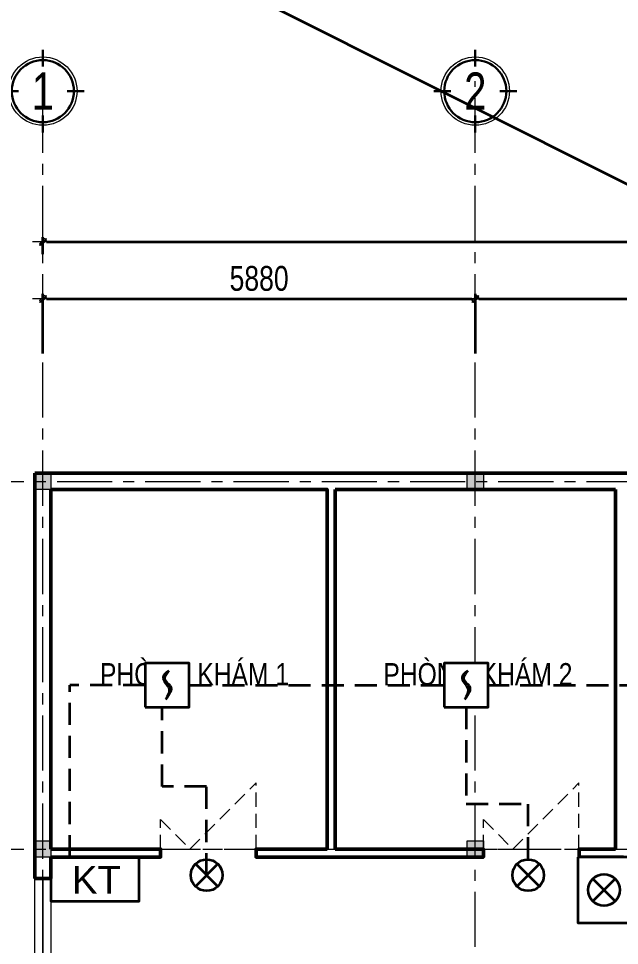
# Model space of a CAD drawing. Header units: millimetres. Extents: x 1109421 to 1726579, y -247837 to 144927.
# Drawn here: x 1136069 to 1144240, y -123287 to -110681 of the extents above; entities that cross this region are included whole.
import ezdxf
from ezdxf.enums import TextEntityAlignment as Align

# ---------------------------------------------------------------- set-up
doc = ezdxf.new("R2010")
doc.units = ezdxf.units.MM
doc.header["$LTSCALE"] = 600
doc.header["$MEASUREMENT"] = 0
doc.set_wipeout_variables(frame=1)
for name, pattern in [('00_Hidden', [2.4, 1.6, -0.8]), ('CENTER', [2, 1.25, -0.25, 0.25, -0.25]), ('DASHED', [0.75, 0.5, -0.25])]:
    doc.linetypes.add(name, pattern=pattern)
doc.layers.get('0').update_dxf_attribs({"lineweight": 0})
doc.layers.get('Defpoints').update_dxf_attribs({"lineweight": 0})
for name, color, linetype, lineweight in [('cat1', 30, 'Continuous', 50), ('cot', 40, 'Continuous', 13), ('dim', 144, 'Continuous', 13), ('LC ISO', 153, 'Continuous', 13), ('LC Text2', 7, 'Continuous', 25), ('Noi that', 35, 'Continuous', 9), ('PCCC - BAOCHAY - THIETBI', 6, 'Continuous', 35), ('PCCC - CHUA CHAY - ONG D80', 30, 'Continuous', 35), ('PCCC-BAO CHAY - DAY', 3, 'DASHED', 35), ('PCCC-BAOCHAY-THIETBI', 6, 'Continuous', 35), ('thay1', 63, 'Continuous', 18), ('truc', 76, 'CENTER', 9)]:
    doc.layers.add(name, color=color, linetype=linetype, lineweight=lineweight)
doc.styles.add('chu theo TCVN', font='arial.ttf')
doc.styles.add('EG 1', font='VHAVANB.TTF')
doc.styles.add('HOATBIF', font='hoatbif.shx', dxfattribs={"width": 0.8})
doc.styles.add('T2', font='VHARIAL.TTF', dxfattribs={"width": 0.8})
doc.styles.add('Tahoma', font='tahoma.ttf')
doc.dimstyles.new('1-135', dxfattribs={"dimscale": 135, "dimtxt": 2.5, "dimasz": 0.35, "dimexe": 0.5, "dimexo": 0, "dimgap": 0.8, "dimtad": 1, "dimdec": 0, "dimzin": 0, "dimdsep": 46, "dimtxsty": 'HOATBIF', "dimblk1": 'DOT', "dimblk2": 'DOT', "dimsah": 1, "dimcen": -1, "dimdle": 1, "dimclrd": 256, "dimclre": 256, "dimclrt": 4, "dimadec": 3, "dimazin": 2, "dimtfac": 0.333333, "dimtdec": 0, "dimtix": 1, "dimtmove": 2, "dimatfit": 3, "dimldrblk": 'DOT', "dimfxl": 1, "dimtvp": 0.833333, "dimtolj": 1, "dimtzin": 0, "dimarcsym": 0})

# ---------------------------------------------------------------- blocks, each defined once
blk = doc.blocks.new('DOT')
at = {"layer": 'dim'}
for p, q in [((-3, 0), (3, 0)), ((-1, -1), (1, 1))]:
    blk.add_line(p, q, dxfattribs=at)
blk.add_lwpolyline([(0.5, 1), (-1, -0.5), (-0.5, -1), (1, 0.5)], close=True, dxfattribs=at)
blk = doc.blocks.new('*D535')
at = {"layer": 'Defpoints', "color": 0, "transparency": 16777216}
for p in [(1180116, -91345), (1138316, -91511), (1180116, -92780)]:
    blk.add_point(p, dxfattribs=at)
at = {"layer": 'dim', "lineweight": -2, "transparency": 16777216}
for p, q in [((1138316, -91511), (1138316, -91278)), ((1138363, -91345), (1180068, -91345)), ((1180116, -92780), (1180116, -91278))]:
    blk.add_line(p, q, dxfattribs=at)
at = {"layer": 'dim', "lineweight": -2, "transparency": 16777216, "xscale": 47.25, "yscale": 47.25, "zscale": 47.25, "rotation": 180}
blk.add_blockref('DOT', (1138316, -91345), dxfattribs=at)
at = {"layer": 'dim', "lineweight": -2, "transparency": 16777216, "xscale": 47.25, "yscale": 47.25, "zscale": 47.25}
blk.add_blockref('DOT', (1180116, -91345), dxfattribs=at)
at = {"layer": 'dim', "color": 4, "transparency": 16777216, "insert": (1159216, -91069), "char_height": 337.5, "attachment_point": 5, "style": 'HOATBIF'}
blk.add_mtext('\\A1;41800', dxfattribs=at)
blk = doc.blocks.new('_Dot')
at = {"color": 0, "linetype": 'ByBlock', "lineweight": -2}
blk.add_line((-0.5, 0), (-1, 0), dxfattribs=at)
at = {"color": 0, "linetype": 'ByBlock', "const_width": 0.5}
blk.add_lwpolyline([(-0.25, 0, 1), (0.25, 0, 1)], format="xyb", close=True, dxfattribs=at)
blk = doc.blocks.new('*D536')
at = {"layer": 'Defpoints', "color": 0, "transparency": 16777216}
for p in [(1144196, -92120), (1138316, -92860), (1144196, -92860)]:
    blk.add_point(p, dxfattribs=at)
at = {"layer": 'dim', "lineweight": -2, "transparency": 16777216}
for p, q in [((1138316, -92860), (1138316, -92053)), ((1138363, -92120), (1144148, -92120)), ((1144196, -92860), (1144196, -92053))]:
    blk.add_line(p, q, dxfattribs=at)
at = {"layer": 'dim', "lineweight": -2, "transparency": 16777216, "xscale": 47.25, "yscale": 47.25, "zscale": 47.25, "rotation": 180}
blk.add_blockref('DOT', (1138316, -92120), dxfattribs=at)
at = {"layer": 'dim', "lineweight": -2, "transparency": 16777216, "xscale": 47.25, "yscale": 47.25, "zscale": 47.25}
blk.add_blockref('DOT', (1144196, -92120), dxfattribs=at)
at = {"layer": 'dim', "color": 4, "transparency": 16777216, "insert": (1141256, -91843), "char_height": 337.5, "attachment_point": 5, "style": 'HOATBIF'}
blk.add_mtext('\\A1;5880', dxfattribs=at)
blk = doc.blocks.new('*D537')
at = {"layer": 'Defpoints', "color": 0, "transparency": 16777216}
for p in [(1150076, -92120), (1144196, -92860), (1150076, -92860)]:
    blk.add_point(p, dxfattribs=at)
at = {"layer": 'dim', "lineweight": -2, "transparency": 16777216}
for p, q in [((1144196, -92860), (1144196, -92053)), ((1144243, -92120), (1150028, -92120)), ((1150076, -92860), (1150076, -92053))]:
    blk.add_line(p, q, dxfattribs=at)
at = {"layer": 'dim', "lineweight": -2, "transparency": 16777216, "xscale": 47.25, "yscale": 47.25, "zscale": 47.25, "rotation": 180}
blk.add_blockref('DOT', (1144196, -92120), dxfattribs=at)
at = {"layer": 'dim', "lineweight": -2, "transparency": 16777216, "xscale": 47.25, "yscale": 47.25, "zscale": 47.25}
blk.add_blockref('DOT', (1150076, -92120), dxfattribs=at)
at = {"layer": 'dim', "color": 4, "transparency": 16777216, "insert": (1147136, -91843), "char_height": 337.5, "attachment_point": 5, "style": 'HOATBIF'}
blk.add_mtext('\\A1;5880', dxfattribs=at)
blk = doc.blocks.new('d1300')
at = {"layer": 'Noi that', "linetype": '00_Hidden', "ltscale": 0.2}
for p, q in [((898202, 20687), (899102, 21587)), ((899102, 20687), (899102, 21587)), ((897802, 20687), (897802, 21087)), ((897802, 21087), (898202, 20687)), ((897802, 20687), (899102, 20687))]:
    blk.add_line(p, q, dxfattribs=at)
blk = doc.blocks.new('KyHieu TrucDinhVi')
at = {"color": 7, "lineweight": 30}
for p, q in [((0, 2.364), (0, 4)), ((-2.364, 0), (-4, 0)), ((2.364, 0), (4, 0)), ((0, -2.364), (0, -4))]:
    blk.add_line(p, q, dxfattribs=at)
blk.add_circle((0, 0), 3.3)
blk.add_circle((0, 0), 3, dxfattribs=at)
at = {"ltscale": 20, "style": 'Tahoma'}
blk.add_attdef('AA', text='', height=3, dxfattribs=at).set_placement((0, 0), align=Align.MIDDLE_CENTER)
blk = doc.blocks.new('c330x450')
at = {"layer": 'cot', "ltscale": 2}
h = blk.add_hatch(color=256, dxfattribs=at)
h.dxf.hatch_style = 1
h.paths.add_polyline_path([(897343, 22412), (897563, 22412), (897563, 22632), (897343, 22632)])
blk.add_lwpolyline([(897343, 22412), (897563, 22412), (897563, 22632), (897343, 22632)], close=True, dxfattribs=at)
blk = doc.blocks.new('HOP KY THUAT')
at = {"layer": 'PCCC-BAOCHAY-THIETBI'}
blk.add_lwpolyline([(0, 4), (0, 0), (8, 0), (8, 4)], close=True, dxfattribs=at)
at = {"layer": 'PCCC-BAOCHAY-THIETBI', "style": 'chu theo TCVN'}
blk.add_text('KT', height=2.5, dxfattribs=at).set_placement((1.892, 0.69))
blk = doc.blocks.new('TO HOP')
blk.add_wipeout([(0, 3.333), (0, 0), (8, 0), (8, 3.333)])
at = {"layer": 'PCCC - BAOCHAY - THIETBI'}
for p, q in [((2.667, 3.333), (2.667, 0)), ((5.333, 3.333), (5.333, 0)), ((0.765, 2.235), (1.902, 1.098)), ((0.765, 1.098), (1.902, 2.235))]:
    blk.add_line(p, q, dxfattribs=at)
blk.add_lwpolyline([(0, 3.333), (0, 0), (8, 0), (8, 3.333)], close=True, dxfattribs=at)
for centre, radius in [((1.333, 1.667), 0.804), ((6.667, 1.667), 0.804), ((6.667, 1.667), 0.264)]:
    blk.add_circle(centre, radius, dxfattribs=at)
blk = doc.blocks.new('DAU BAO KHOI')
blk.add_wipeout([(-2, 2), (-2, -2), (2, -2), (2, 2)])
at = {"layer": 'PCCC - BAOCHAY - THIETBI'}
blk.add_lwpolyline([(-2, -2), (2, -2), (2, 2), (-2, 2)], close=True, dxfattribs=at)
for points in [[(0.152, 1.305), (-0.357, 0.733), (-0.18, 0.209), (0.162, -0.292), (-0.152, -1.305)], [(0.152, 1.305), (-0.222, 0.489), (0.268, -0.047), (-0.152, -1.305)]]:
    blk.add_spline(points, degree=3, dxfattribs=at)
blk = doc.blocks.new('den bao chay phong')
at = {"layer": 'PCCC - BAOCHAY - THIETBI'}
for p, q in [((1153511, 58869), (1153816, 58564)), ((1153511, 58564), (1153816, 58869))]:
    blk.add_line(p, q, dxfattribs=at)
blk.add_ellipse((1153663, 58716), major_axis=(152, 152), ratio=1, start_param=5.497787, end_param=11.780972, dxfattribs=at)
blk = doc.blocks.new('A$Ce210b8fe')
at = {"layer": 'cat1'}
for p, q in [((2976.6, 102109.9), (2976.6, 107619.9)), ((2976.6, 107619.9), (44996.6, 107619.9)), ((3196.6, 102509.9), (3196.6, 107399.9)), ((7061.6, 107399.9), (10871.6, 107399.9)), ((3196.6, 102109.9), (3196.6, 102399.9)), ((2976.6, 102109.9), (3196.6, 102109.9))]:
    blk.add_line(p, q, dxfattribs=at)
for points in [[(6951.6, 102509.9), (6951.6, 107399.9), (3196.6, 107399.9)], [(7061.6, 107399.9), (7061.6, 102509.9)], [(10871.6, 102509.9), (10871.6, 107399.9)], [(3196.6, 102509.9), (4686.6, 102509.9), (4686.6, 102399.9), (3196.6, 102399.9)], [(6951.6, 102399.9), (5986.6, 102399.9), (5986.6, 102509.9), (6951.6, 102509.9)], [(7061.6, 102509.9), (9076.6, 102509.9), (9076.6, 102399.9), (7061.6, 102399.9)], [(10871.6, 102399.9), (10376.6, 102399.9), (10376.6, 102509.9), (10871.6, 102509.9)], [(7061.6, 102399.9), (6951.6, 102399.9)], [(10981.6, 102399.9), (10871.6, 102399.9)]]:
    blk.add_lwpolyline(points, dxfattribs=at)
at = {"layer": 'thay1'}
for points in [[(2976.6, 102109.9), (3196.6, 102109.9), (3196.6, 99909.9), (2976.6, 99909.9)], [(3086.6, 99909.9), (3086.6, 99909.9), (3086.6, 102109.9), (3086.6, 102109.9)]]:
    blk.add_lwpolyline(points, close=True, dxfattribs=at)
at = {"layer": 'truc'}
for p, q in [((3086.6, 90377.6), (3086.6, 112953.8)), ((8966.6, 90377.6), (8966.6, 112953.8)), ((879.3, 107509.9), (47850, 107509.9)), ((879.3, 102509.9), (47850, 102509.9))]:
    blk.add_line(p, q, dxfattribs=at)
at = {"layer": 'cat1', "xscale": -1, "rotation": 180}
for p in [(-894366.7, 130031.7), (-888486.7, 130031.7), (-894366.7, 125031.7), (-888486.7, 125031.7)]:
    blk.add_blockref('c330x450', p, dxfattribs=at)
at = {"layer": 'cat1'}
for p in [(-893115.7, 81822.7), (-888725.7, 81822.7)]:
    blk.add_blockref('d1300', p, dxfattribs=at)
at = {"layer": 'LC ISO'}
ref = blk.add_blockref('KyHieu TrucDinhVi', (3086.6, 112817.2), dxfattribs=dict(at, xscale=140.8352653944289, yscale=140.8352653944289, zscale=140.8352653944289))
ref.add_attrib('AA', '1', dxfattribs={"layer": '0', "ltscale": 20, "height": 507, "style": 'EG 1', "width": 0.8}).set_placement((3086.6, 112817.2), align=Align.MIDDLE_CENTER)
ref = blk.add_blockref('KyHieu TrucDinhVi', (8966.6, 112817.2), dxfattribs=dict(at, xscale=140.8352653944289, yscale=140.8352653944289, zscale=140.8352653944289))
ref.add_attrib('AA', '2', dxfattribs={"layer": '0', "ltscale": 20, "height": 507, "style": 'EG 1', "width": 0.8}).set_placement((8966.6, 112817.2), align=Align.MIDDLE_CENTER)
at = {"layer": 'LC Text2', "style": 'T2', "width": 0.8}
for s, p in [('phßng kh¸m 1', (3863.8, 104738.3)), ('phßng kh¸m 2', (7716.7, 104738.3))]:
    blk.add_text(s, height=300, dxfattribs=at).set_placement(p)
at = {"layer": 'dim'}
for base, p1, p2, picture, middle in [((44886.6, 110765.6), (3086.6, 110599.5), (44886.6, 109330.6), '*D535', (23986.6, 111042.4)), ((8966.6, 109990.9), (3086.6, 109251.4), (8966.6, 109251.4), '*D536', (6026.6, 110267.7)), ((14846.6, 109990.9), (8966.6, 109251.4), (14846.6, 109251.4), '*D537', (11906.6, 110267.7))]:
    dim = blk.add_linear_dim(base=base, p1=p1, p2=p2, dimstyle='1-135', dxfattribs=at)
    dim.commit()
    dim.dimension.update_dxf_attribs({"geometry": picture, "text_midpoint": middle, "insert": (-1135228.9, 202111)})

msp = doc.modelspace()

# ---------------------------------------------------------------- linework, layer by layer
at = {"layer": 'PCCC-BAO CHAY - DAY'}
for p, q in [((1136768.8, -122085.5), (1136768.8, -119747.1)), ((1137791.2, -119747.1), (1136768.8, -119747.1)), ((1138391.2, -119747.1), (1176798.7, -119747.1)), ((1138023.8, -121124.6), (1138023.8, -120047.1)), ((1142997.6, -122115), (1142997.6, -121359.1))]:
    msp.add_line(p, q, dxfattribs=at)
for points in [[(1142155.6, -120047.1), (1142155.6, -121359.1), (1142997.6, -121359.1)], [(1138626.1, -122330.4), (1138626.1, -121124.6), (1138023.8, -121124.6)]]:
    msp.add_lwpolyline(points, dxfattribs=at)

# ---------------------------------------------------------------- next in the draw order: block references
msp.add_blockref('A$Ce210b8fe', (1133313.2, -224485.4), dxfattribs=at)

# ---------------------------------------------------------------- next in the draw order: block references
at = {"layer": 'cat1'}
for p in [(-15037.2, -181046.9), (-10664.4, -181046.9)]:
    msp.add_blockref('den bao chay phong', p, dxfattribs=at)
at = {"layer": 'PCCC-BAOCHAY-THIETBI'}
for name, p, xscale, yscale, zscale in [('DAU BAO KHOI', (1138091.2, -119747.1), 150, 150, 150), ('DAU BAO KHOI', (1142155.6, -119747.1), 150, 150, 150), ('HOP KY THUAT', (1136509.8, -122685.5), 150, 150, 150), ('TO HOP', (1143672.8, -122978.9), 268.0147058824077, 268.0147058824077, 268.0147058824077)]:
    msp.add_blockref(name, p, dxfattribs=dict(at, xscale=xscale, yscale=yscale, zscale=zscale))

# ---------------------------------------------------------------- next in the draw order: linework, layer by layer
at = {"layer": 'PCCC - CHUA CHAY - ONG D80'}
msp.add_lwpolyline([(1404589, -243489.9), (1111037.3, -96227.6)], dxfattribs=at)

doc.saveas('drawing.dxf')
